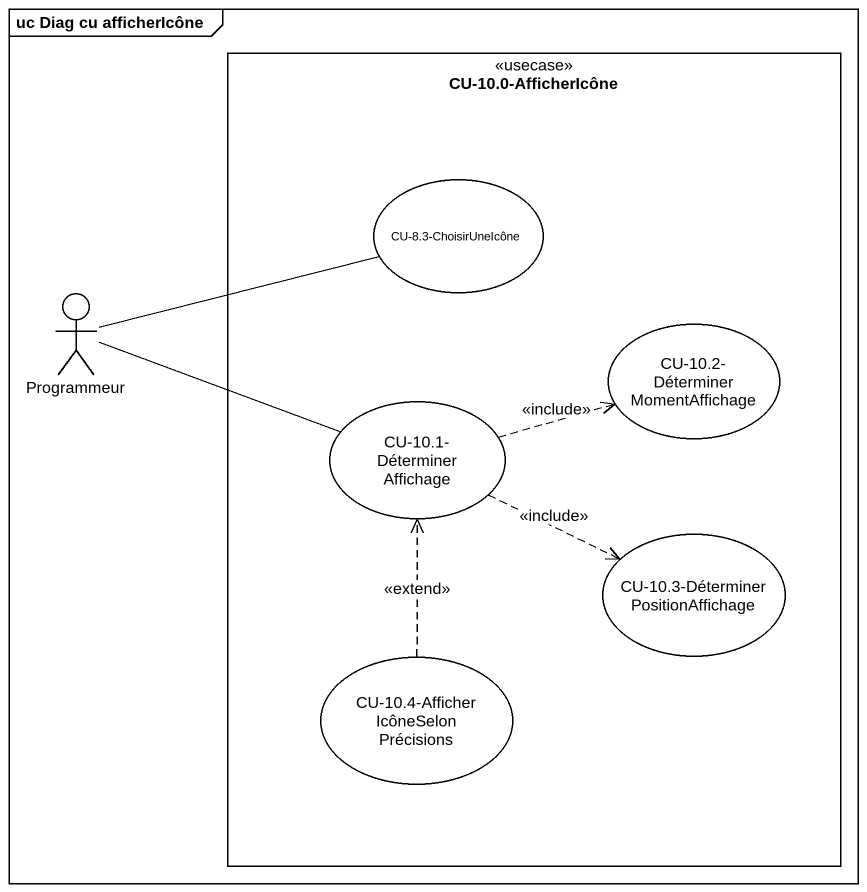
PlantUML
@startuml
mainframe uc Diag cu afficherIcône
rectangle "CU-10.0-AfficherIcône" as CU_10_0_AfficherIcône <<usecase>> {
  usecase "CU-8.3-ChoisirUneIcône" as CU_8_3_ChoisirUneIcône
  usecase "CU-10.2-DéterminerMomentAffichage" as CU_10_2_DéterminerMomentAffi
  usecase "CU-10.1-DéterminerAffichage" as CU_10_1_DéterminerAffichage
  usecase "CU-10.3-DéterminerPositionAffichage" as CU_10_3_DéterminerPositionAf
  usecase "CU-10.4-AfficherIcôneSelonPrécisions" as CU_10_4_AfficherIcôneSelonPr
}
actor Programmeur
Programmeur -right- CU_8_3_ChoisirUneIcône
Programmeur -right- CU_10_1_DéterminerAffichage
CU_10_1_DéterminerAffichage .right.> CU_10_2_DéterminerMomentAffi : <<include>>
CU_10_1_DéterminerAffichage .right.> CU_10_3_DéterminerPositionAf : <<include>>
CU_10_4_AfficherIcôneSelonPr .up.> CU_10_1_DéterminerAffichage : <<extend>>
@enduml
